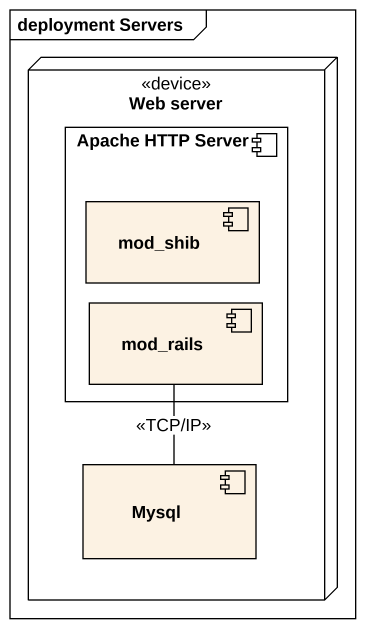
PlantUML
@startuml
mainframe deployment Servers
node "Web server" as Web_server <<device>> {
  component "Apache HTTP Server" as Apache_HTTP_Server {
    component mod_shib
    component mod_rails
  }
  component Mysql
}
Mysql -up- mod_rails : <<TCP/IP>>
@enduml
